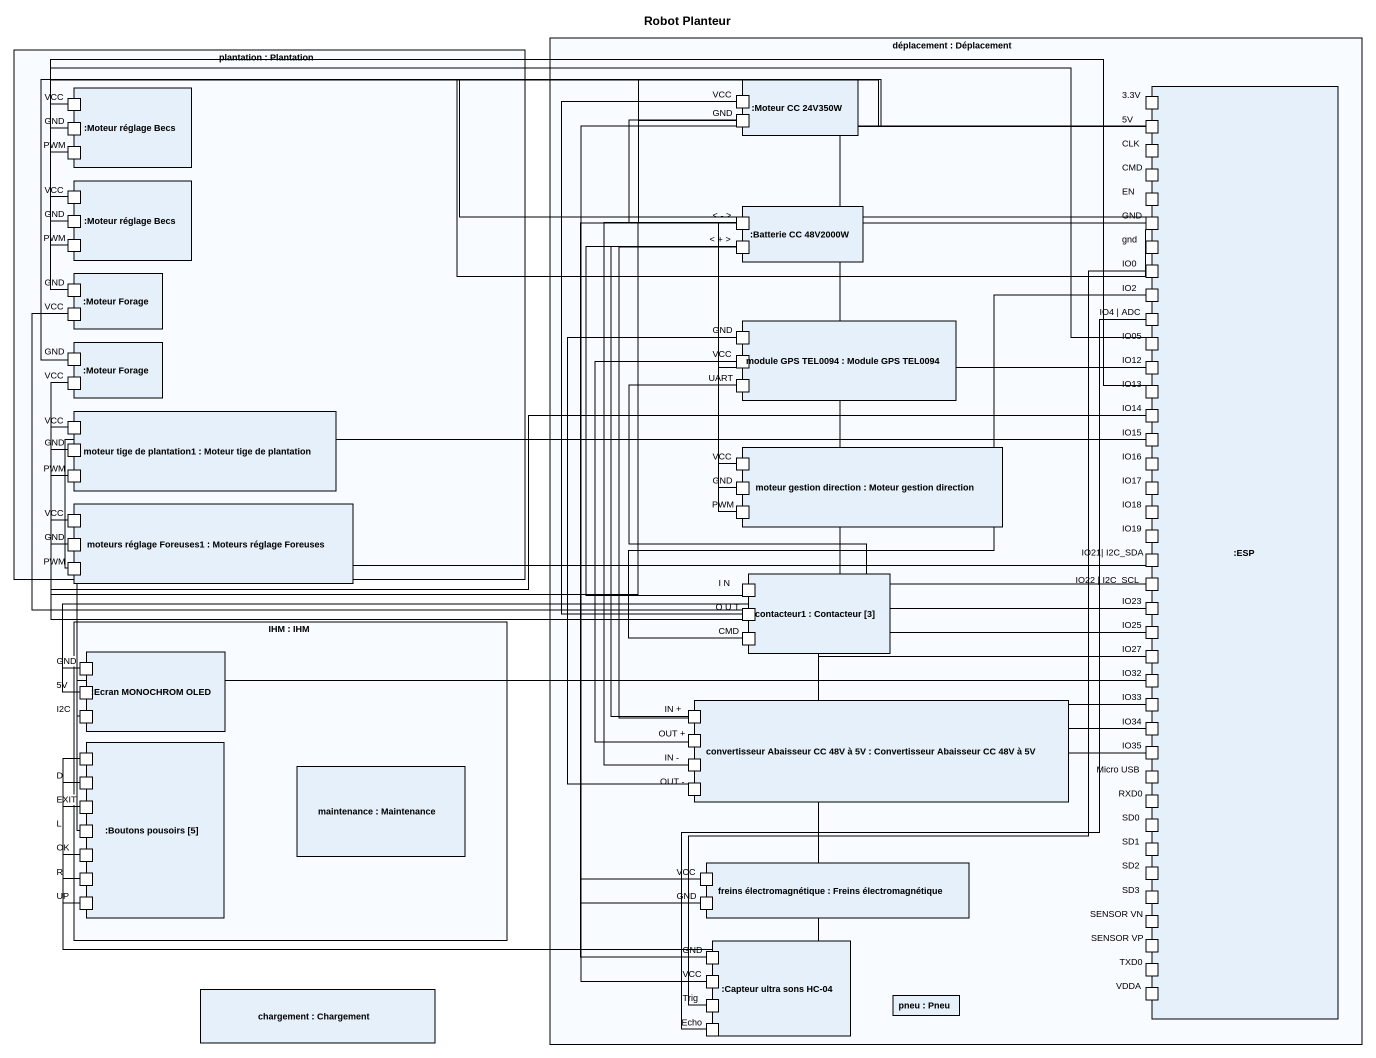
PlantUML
@startuml
title Robot Planteur
rectangle "plantation : Plantation" as plantation {
  rectangle ":Moteur réglage Becs" as Moteur_réglage_Becs {
    port VCC
    port GND
    port PWM
  }
  rectangle ":Moteur réglage Becs" as Moteur_réglage_Becs_2 {
    port "VCC" as VCC_3
    port "GND" as GND_3
    port "PWM" as PWM_2
  }
  rectangle ":Moteur Forage" as Moteur_Forage {
    port "GND" as GND_5
    port "VCC" as VCC_4
  }
  rectangle ":Moteur Forage" as Moteur_Forage_2 {
    port "GND" as GND_7
    port "VCC" as VCC_6
  }
  rectangle "moteur tige de plantation1 : Moteur tige de plantation" as moteur_tige_de_plantation1 {
    port "VCC" as VCC_7
    port "GND" as GND_8
    port "PWM" as PWM_3
  }
}
rectangle "déplacement : Déplacement" as déplacement {
  rectangle ":Moteur CC 24V350W" as Moteur_CC_24V350W {
    port "VCC" as VCC_2
    port "GND" as GND_2
  }
  rectangle ":ESP" as ESP {
    port "3.3V" as p3_3V
    port "5V" as p5V
    port CLK
    port CMD
    port EN
    port "GND" as GND_4
    port gnd
    port IO0
    port IO2
    port "IO4 | ADC" as IO4_ADC
    port IO05
    port IO12
    port IO13
    port IO14
    port IO15
    port IO16
    port IO17
    port IO18
    port IO19
    port "IO21| I2C_SDA" as IO21_I2C_SDA
    port "IO22 | I2C_SCL" as IO22_I2C_SCL
    port IO23
    port IO25
    port IO27
    port IO32
    port IO33
    port IO34
    port IO35
    port "Micro USB" as Micro_USB
    port RXD0
    port SD0
    port SD1
    port SD2
    port SD3
    port "SENSOR VN" as SENSOR_VN
    port "SENSOR VP" as SENSOR_VP
    port TXD0
    port VDDA
  }
  rectangle ":Batterie CC 48V2000W" as Batterie_CC_48V2000W {
    port "< - >" as port1
    port "< + >" as port2
  }
  rectangle "module GPS TEL0094 : Module GPS TEL0094" as module_GPS_TEL0094 {
    port "GND" as GND_6
    port "VCC" as VCC_5
    port UART
  }
  rectangle "moteur gestion direction : Moteur gestion direction" as moteur_gestion_direction {
    port "VCC" as VCC_8
    port "GND" as GND_9
    port "PWM" as PWM_4
  }
  rectangle "contacteur1 : Contacteur [3]" as contacteur1 {
    port "I N" as I_N
    port "O U T" as O_U_T
    port "CMD" as CMD_2
  }
  rectangle "convertisseur Abaisseur CC 48V à 5V : Convertisseur Abaisseur CC 48V à 5V" as convertisseur_Abaisseur_CC {
    port "IN +" as IN
    port "OUT +" as OUT
    port "IN -" as IN_2
    port "OUT -" as OUT_2
  }
  rectangle "freins électromagnétique : Freins électromagnétique" as freins_électromagnétique {
    port "VCC" as VCC_10
    port "GND" as GND_12
  }
  rectangle ":Capteur ultra sons HC-04" as Capteur_ultra_sons_HC_04 {
    port "GND" as GND_13
    port "VCC" as VCC_11
    port Trig
    port Echo
  }
  rectangle "pneu : Pneu" as pneu
}
rectangle "moteurs réglage Foreuses1 : Moteurs réglage Foreuses" as moteurs_réglage_Foreuses1 {
  port "VCC" as VCC_9
  port "GND" as GND_10
  port "PWM" as PWM_5
}
rectangle "IHM : IHM" as IHM {
  rectangle ":Ecran MONOCHROM OLED" as Ecran_MONOCHROM_OLED {
    port "GND" as GND_11
    port "5V" as p5V_2
    port I2C
  }
  rectangle ":Boutons pousoirs [5]" as Boutons_pousoirs_5 {
    port " " as port3
    port D
    port EXIT
    port L
    port OK
    port R
    port "UP" as UP_
  }
  rectangle "maintenance : Maintenance" as maintenance
}
rectangle "chargement : Chargement" as chargement
VCC -right- ESP
GND -right- GND_4
GND_2 -- port1
p5V -- VCC_11
PWM -right- IO05
VCC_3 -right- p5V
GND_3 -right- GND_4
port1 -- IN_2
PWM_2 -right- IO13
port2 -- I_N
port2 -- IN
GND_5 -right- port1
VCC_4 -right- O_U_T
GND_7 -right- GND_2
VCC_6 -right- O_U_T
UART -right- IO22_I2C_SCL
VCC_7 -right- port2
GND_8 -right- port1
PWM_3 -right- IO14
VCC_8 -up- port2
GND_9 -up- port1
VCC_9 -right- port2
PWM_4 -right- IO12
GND_10 -right- port1
PWM_5 -right- IO15
O_U_T -up- VCC_2
O_U_T -- VCC_10
CMD_2 -up- IO2
GND_11 -right- GND_4
p5V_2 -right- p5V
I2C -right- IO21_I2C_SDA
IN -up- port2
port3 -right- IO35
OUT -up- VCC_5
D -right- IO34
EXIT -right- IO33
OUT_2 -up- GND_6
L -right- IO32
OK -right- IO27
R -right- IO25
UP_ -right- IO23
GND_12 -up- port1
GND_13 -up- GND_4
Trig -up- IO0
Echo -up- IO4_ADC
@enduml
